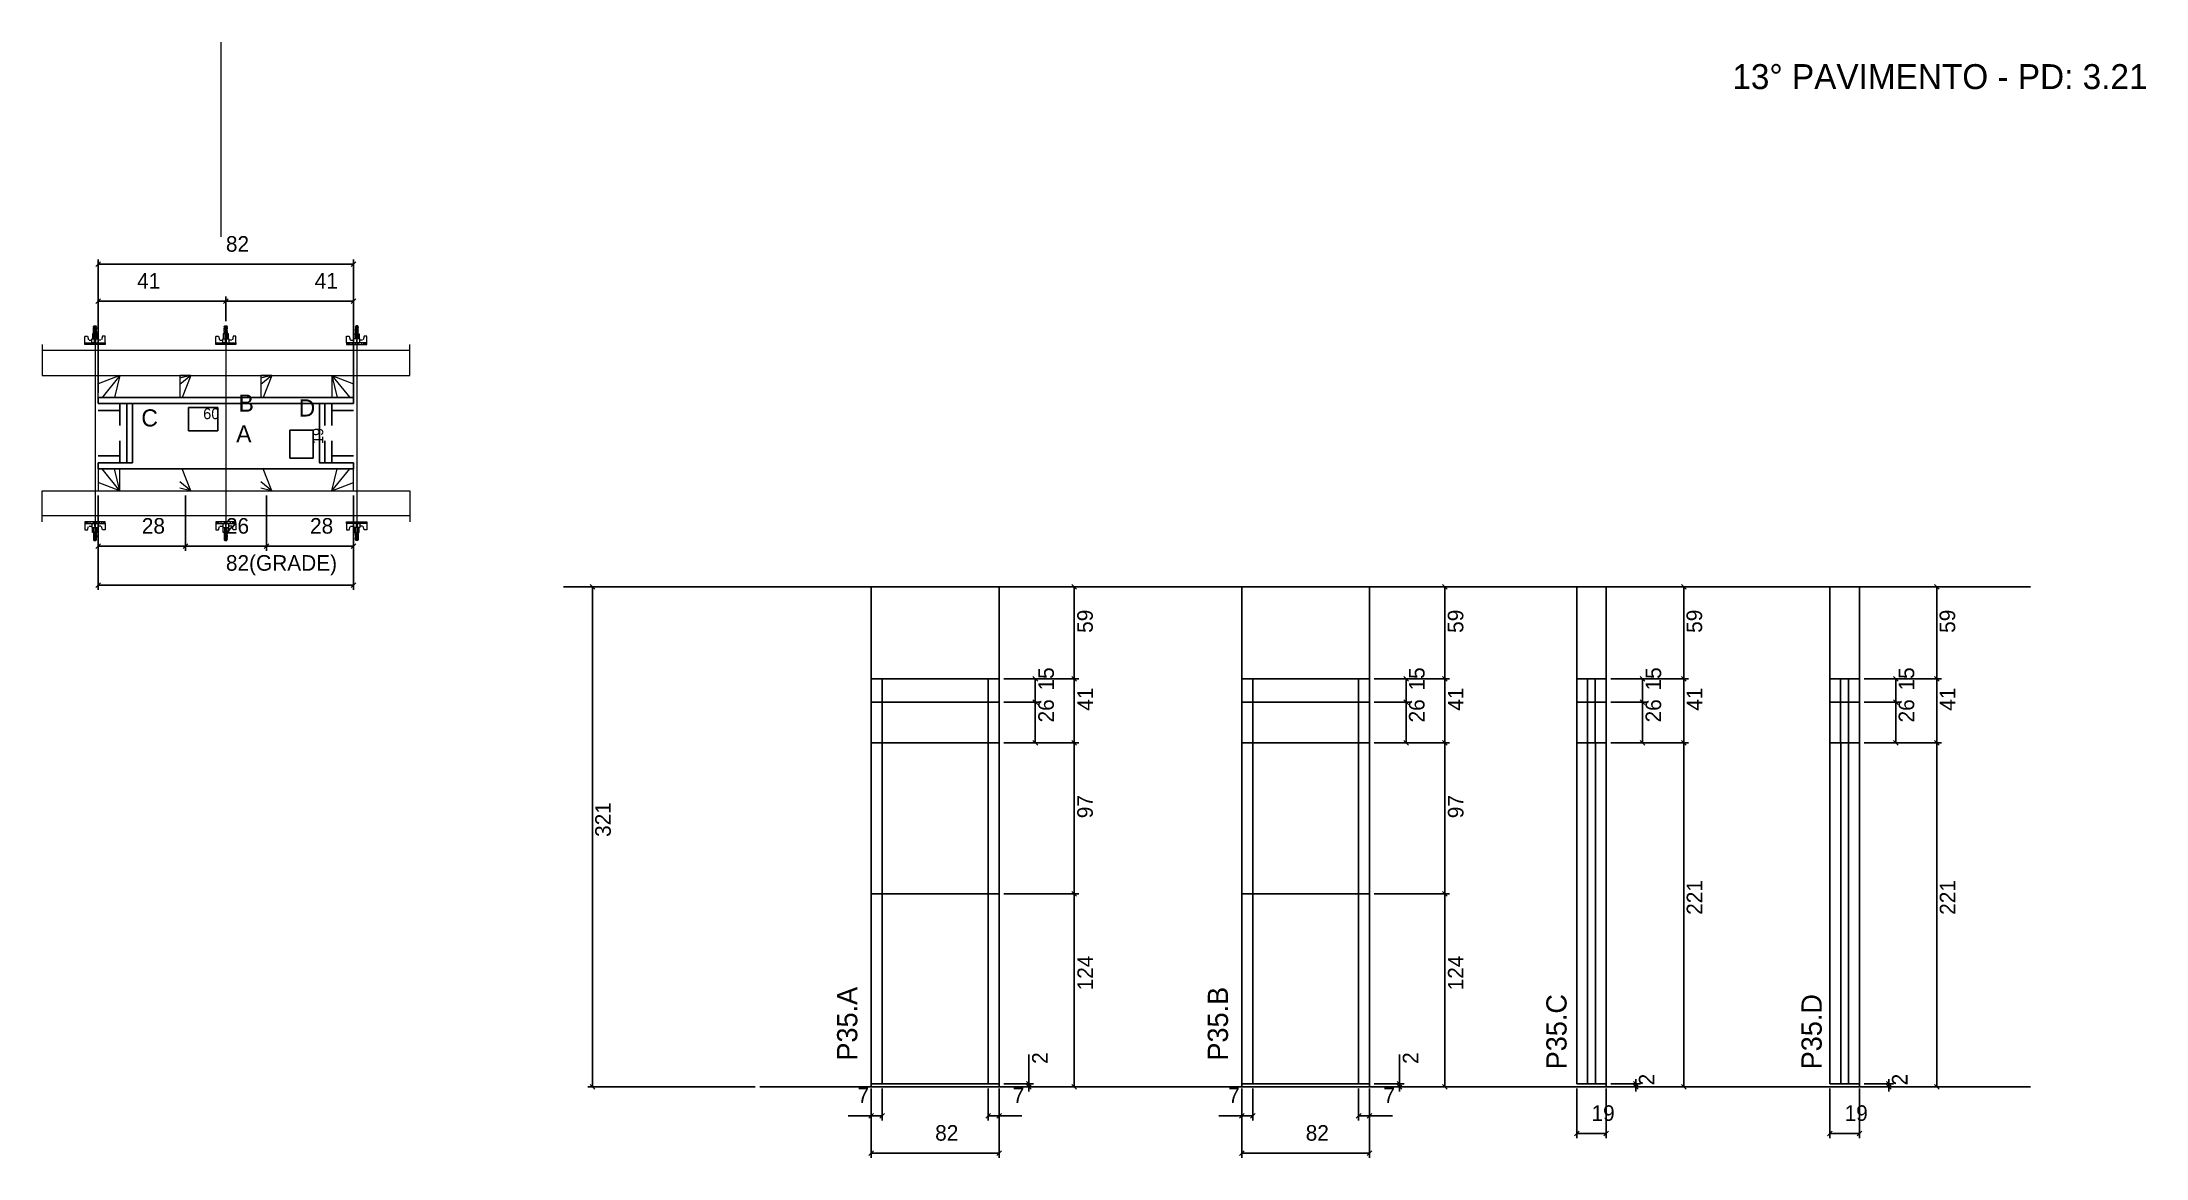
# Model space of a CAD drawing. Header units: metres. Extents: x 7666 to 9017, y 1805 to 2521.
import ezdxf

# ---------------------------------------------------------------- set-up
doc = ezdxf.new("R2010")
doc.units = ezdxf.units.M
for name, color, linetype in [('CHAPA', 7, 'Continuous'), ('COTA', 7, 'Continuous'), ('Hachura', 7, 'Continuous'), ('Madeira', 7, 'Continuous'), ('NIVEL 2° PAV.', 7, 'Continuous'), ('NOMENCLATURA', 7, 'Continuous'), ('Nível', 7, 'Continuous'), ('Painéis', 7, 'Continuous'), ('Perfil Metálico', 7, 'Continuous'), ('SARR_2.2x7', 7, 'Continuous'), ('SARRAFO', 7, 'Continuous'), ('Texto Seção', 7, 'Continuous'), ('TEXTO_GERAL', 7, 'Continuous')]:
    doc.layers.add(name, color=color, linetype=linetype)

msp = doc.modelspace()

# ---------------------------------------------------------------- linework, layer by layer
at = {"layer": 'CHAPA', "color": 1, "lineweight": 25}
for points in [[(7702, 2289.3), (7702, 2293.3), (7866, 2293.3), (7866, 2289.3)], [(7702, 2289.3), (7702, 2293.3), (7866, 2293.3), (7866, 2289.3)], [(7724, 2289.3), (7720.4, 2289.3), (7720.4, 2251.3), (7724, 2251.3)], [(7724, 2289.3), (7720.4, 2289.3), (7720.4, 2251.3), (7724, 2251.3)], [(7847.6, 2289.3), (7844, 2289.3), (7844, 2251.3), (7847.6, 2251.3)], [(7847.6, 2289.3), (7844, 2289.3), (7844, 2251.3), (7847.6, 2251.3)], [(7702, 2251.3), (7702, 2247.3), (7866, 2247.3), (7866, 2251.3)], [(7702, 2251.3), (7702, 2247.3), (7866, 2247.3), (7866, 2251.3)]]:
    msp.add_lwpolyline(points, dxfattribs=at)
at = {"layer": 'COTA', "color": 0, "lineweight": 25}
for p, q in [((7703.5, 2380.2), (7700.5, 2377.2)), ((7864.5, 2377.2), (7867.5, 2380.2)), ((7703.5, 2356.5), (7700.5, 2353.5)), ((7785.5, 2356.5), (7782.5, 2353.5)), ((7782.5, 2353.5), (7785.5, 2356.5)), ((7864.5, 2353.5), (7867.5, 2356.5)), ((7703.5, 2199.2), (7700.5, 2196.2)), ((7756.5, 2196.2), (7759.5, 2199.2)), ((7759.5, 2199.2), (7756.5, 2196.2)), ((7808.5, 2196.2), (7811.5, 2199.2)), ((7811.5, 2199.2), (7808.5, 2196.2)), ((7864.5, 2196.2), (7867.5, 2199.2)), ((7703.5, 2174.2), (7700.5, 2171.2)), ((7864.5, 2171.2), (7867.5, 2174.2)), ((8330.2, 2170.1), (8327.2, 2173.1)), ((8568.2, 2170.1), (8565.2, 2173.1)), ((8721.5, 2170.1), (8718.5, 2173.1)), ((8884, 2170.1), (8881, 2173.1)), ((8327.2, 2114.1), (8330.2, 2111.1)), ((8565.2, 2114.1), (8568.2, 2111.1)), ((8718.5, 2114.1), (8721.5, 2111.1)), ((8881, 2114.1), (8884, 2111.1)), ((8330.2, 2070.1), (8327.2, 2073.1)), ((8568.2, 2070.1), (8565.2, 2073.1)), ((8721.5, 2070.1), (8718.5, 2073.1)), ((8884, 2070.1), (8881, 2073.1)), ((8330.2, 1973.1), (8327.2, 1976.1)), ((8327.2, 1976.1), (8330.2, 1973.1)), ((8568.2, 1973.1), (8565.2, 1976.1)), ((8565.2, 1976.1), (8568.2, 1973.1)), ((8298.1, 1854.1), (8301.1, 1851.1)), ((8301.1, 1849.1), (8298.1, 1852.1)), ((8327.2, 1852.1), (8330.2, 1849.1)), ((8536.1, 1854.1), (8539.1, 1851.1)), ((8539.1, 1849.1), (8536.1, 1852.1)), ((8565.2, 1852.1), (8568.2, 1849.1)), ((8687.7, 1854.1), (8690.7, 1851.1)), ((8690.7, 1849.1), (8687.7, 1852.1)), ((8718.5, 1852.1), (8721.5, 1849.1)), ((8850.2, 1854.1), (8853.2, 1851.1)), ((8853.2, 1849.1), (8850.2, 1852.1)), ((8881, 1852.1), (8884, 1849.1)), ((8199.9, 1833.6), (8196.9, 1830.6)), ((8203.9, 1830.6), (8206.9, 1833.6)), ((8274.9, 1833.6), (8271.9, 1830.6)), ((8278.9, 1830.6), (8281.9, 1833.6)), ((8437.8, 1833.6), (8434.8, 1830.6)), ((8441.8, 1830.6), (8444.8, 1833.6)), ((8512.8, 1833.6), (8509.8, 1830.6)), ((8516.8, 1830.6), (8519.8, 1833.6)), ((8652.8, 1822.3), (8649.8, 1819.3)), ((8668.8, 1819.3), (8671.8, 1822.3)), ((8815.3, 1822.3), (8812.3, 1819.3)), ((8831.3, 1819.3), (8834.3, 1822.3)), ((8199.9, 1809.5), (8196.9, 1806.5)), ((8278.9, 1806.5), (8281.9, 1809.5)), ((8437.8, 1809.5), (8434.8, 1806.5)), ((8516.8, 1806.5), (8519.8, 1809.5))]:
    msp.add_line(p, q, dxfattribs=at)
at = {"layer": 'COTA', "color": 241, "lineweight": 25}
for p, q in [((7702, 2296.3), (7702, 2381.7)), ((7866, 2378.7), (7702, 2378.7)), ((7866, 2296.3), (7866, 2381.7)), ((7702, 2330.3), (7702, 2358)), ((7702, 2355), (7784, 2355)), ((7784, 2342.1), (7784, 2358)), ((7784, 2342.1), (7784, 2358)), ((7866, 2355), (7784, 2355)), ((7866, 2330.3), (7866, 2358)), ((7702, 2230.3), (7702, 2169.7)), ((7702, 2230.3), (7702, 2194.7)), ((7758, 2230.3), (7758, 2194.7)), ((7758, 2230.3), (7758, 2194.7)), ((7810, 2230.3), (7810, 2194.7)), ((7810, 2230.3), (7810, 2194.7)), ((7866, 2230.3), (7866, 2169.7)), ((7866, 2230.3), (7866, 2194.7)), ((7702, 2197.7), (7758, 2197.7)), ((7758, 2197.7), (7810, 2197.7)), ((7810, 2197.7), (7866, 2197.7)), ((7866, 2172.7), (7702, 2172.7)), ((8198.4, 2112.6), (8198.4, 2171.6)), ((8280.4, 2171.6), (8198.4, 2171.6)), ((8280.4, 2112.6), (8280.4, 2171.6)), ((8518.3, 2171.6), (8436.3, 2171.6)), ((8436.3, 2112.6), (8436.3, 2171.6)), ((8518.3, 2112.6), (8518.3, 2171.6))]:
    msp.add_line(p, q, dxfattribs=at)
at = {"layer": 'COTA', "color": 180, "lineweight": 25}
for p, q in [((7778.9, 2286.8), (7759.9, 2286.8)), ((7759.9, 2286.8), (7759.9, 2271.8)), ((7778.9, 2271.8), (7778.9, 2286.8)), ((7759.9, 2271.8), (7778.9, 2271.8)), ((7840, 2272.3), (7825, 2272.3)), ((7825, 2272.3), (7825, 2254.3)), ((7840, 2254.3), (7840, 2272.3)), ((7825, 2254.3), (7840, 2254.3))]:
    msp.add_line(p, q, dxfattribs=at)
at = {"layer": 'COTA', "color": 4, "lineweight": 25}
for p, q in [((8283.4, 2171.6), (8331.7, 2171.6)), ((8328.7, 2112.6), (8328.7, 2171.6)), ((8521.3, 2171.6), (8569.7, 2171.6)), ((8566.7, 2112.6), (8566.7, 2171.6)), ((8673.3, 2171.6), (8723, 2171.6)), ((8720, 2112.6), (8720, 2171.6)), ((8835.8, 2171.6), (8885.5, 2171.6)), ((8882.5, 2112.6), (8882.5, 2171.6)), ((8283.4, 2112.6), (8331.7, 2112.6)), ((8521.3, 2112.6), (8569.7, 2112.6)), ((8673.3, 2112.6), (8723, 2112.6)), ((8835.8, 2112.6), (8885.5, 2112.6)), ((8283.4, 2071.6), (8331.7, 2071.6)), ((8328.7, 1974.6), (8328.7, 2071.6)), ((8521.3, 2071.6), (8569.7, 2071.6)), ((8566.7, 1974.6), (8566.7, 2071.6)), ((8673.3, 2071.6), (8723, 2071.6)), ((8720, 1850.6), (8720, 2071.6)), ((8835.8, 2071.6), (8885.5, 2071.6)), ((8882.5, 1850.6), (8882.5, 2071.6)), ((8283.4, 1974.6), (8331.7, 1974.6)), ((8321.2, 1974.6), (8331.7, 1974.6)), ((8328.7, 1850.6), (8328.7, 1974.6)), ((8521.3, 1974.6), (8569.7, 1974.6)), ((8559.2, 1974.6), (8569.7, 1974.6)), ((8566.7, 1850.6), (8566.7, 1974.6)), ((8299.6, 1852.6), (8299.6, 1871.4)), ((8537.6, 1852.6), (8537.6, 1871.4)), ((8283.4, 1852.6), (8302.6, 1852.6)), ((8283.4, 1850.6), (8302.6, 1850.6)), ((8283.4, 1850.6), (8331.7, 1850.6)), ((8299.6, 1850.6), (8299.6, 1852.6)), ((8299.6, 1850.6), (8299.6, 1847.6)), ((8521.3, 1852.6), (8540.6, 1852.6)), ((8521.3, 1850.6), (8540.6, 1850.6)), ((8521.3, 1850.6), (8569.7, 1850.6)), ((8537.6, 1850.6), (8537.6, 1852.6)), ((8537.6, 1850.6), (8537.6, 1847.6)), ((8673.3, 1852.6), (8692.2, 1852.6)), ((8673.3, 1850.6), (8692.2, 1850.6)), ((8673.3, 1850.6), (8723, 1850.6)), ((8689.2, 1852.6), (8689.2, 1855.6)), ((8689.2, 1850.6), (8689.2, 1852.6)), ((8689.2, 1850.6), (8689.2, 1847.6)), ((8835.8, 1852.6), (8854.7, 1852.6)), ((8835.8, 1850.6), (8854.7, 1850.6)), ((8835.8, 1850.6), (8885.5, 1850.6)), ((8851.7, 1852.6), (8851.7, 1855.6)), ((8851.7, 1850.6), (8851.7, 1852.6)), ((8851.7, 1850.6), (8851.7, 1847.6)), ((8198.4, 1849.6), (8198.4, 1805)), ((8198.4, 1847.6), (8198.4, 1829.1)), ((8205.4, 1849.6), (8205.4, 1829.1)), ((8273.4, 1849.6), (8273.4, 1829.1)), ((8280.4, 1849.6), (8280.4, 1805)), ((8280.4, 1847.6), (8280.4, 1829.1)), ((8436.3, 1849.6), (8436.3, 1805)), ((8436.3, 1847.6), (8436.3, 1829.1)), ((8443.3, 1849.6), (8443.3, 1829.1)), ((8511.3, 1849.6), (8511.3, 1829.1)), ((8518.3, 1849.6), (8518.3, 1805)), ((8518.3, 1847.6), (8518.3, 1829.1)), ((8651.3, 1849.6), (8651.3, 1817.8)), ((8670.3, 1849.6), (8670.3, 1817.8)), ((8813.8, 1849.6), (8813.8, 1817.8)), ((8832.8, 1849.6), (8832.8, 1817.8)), ((8198.4, 1832.1), (8183.6, 1832.1)), ((8205.4, 1832.1), (8198.4, 1832.1)), ((8273.4, 1832.1), (8280.4, 1832.1)), ((8280.4, 1832.1), (8295.1, 1832.1)), ((8436.3, 1832.1), (8421.6, 1832.1)), ((8443.3, 1832.1), (8436.3, 1832.1)), ((8511.3, 1832.1), (8518.3, 1832.1)), ((8518.3, 1832.1), (8533, 1832.1)), ((8651.3, 1820.8), (8670.3, 1820.8)), ((8813.8, 1820.8), (8832.8, 1820.8)), ((8280.4, 1808), (8198.4, 1808)), ((8518.3, 1808), (8436.3, 1808))]:
    msp.add_line(p, q, dxfattribs=at)
at = {"layer": 'COTA', "color": 241, "lineweight": 25}
for points in [[(8670.3, 2112.6), (8670.3, 2171.6), (8651.3, 2171.6), (8651.3, 2112.6)], [(8832.8, 2112.6), (8832.8, 2171.6), (8813.8, 2171.6), (8813.8, 2112.6)]]:
    msp.add_lwpolyline(points, dxfattribs=at)
at = {"layer": 'Hachura', "color": 0, "lineweight": 9}
for p, q in [((7701, 2337.1), (7698.8, 2338.1)), ((7701, 2335.9), (7698.8, 2337)), ((7698.9, 2338.8), (7699.3, 2339.1)), ((7698.9, 2338.5), (7698.9, 2338.8)), ((7700.9, 2338.8), (7698.9, 2338.8)), ((7698.9, 2338.5), (7700.9, 2337.5)), ((7698.9, 2338.5), (7700.9, 2337.5)), ((7698.9, 2338.4), (7701, 2337.3)), ((7698.9, 2337.3), (7698.9, 2338)), ((7700.9, 2337), (7698.9, 2338)), ((7698.9, 2337.3), (7700.9, 2336.3)), ((7698.9, 2337.2), (7701, 2336.1)), ((7699.3, 2339.1), (7700.5, 2339.1)), ((7700.9, 2338.1), (7699.6, 2338.8)), ((7701, 2338.2), (7699.8, 2338.8)), ((7700.4, 2338.8), (7701, 2338.5)), ((7700.9, 2338.8), (7700.5, 2339.1)), ((7700.6, 2338.8), (7700.9, 2338.7)), ((7700.9, 2338.1), (7700.9, 2337.5)), ((7700.9, 2336.3), (7700.9, 2337)), ((7785, 2337.1), (7782.8, 2338.1)), ((7785, 2335.9), (7782.8, 2337)), ((7782.9, 2338.8), (7783.3, 2339.1)), ((7782.9, 2338.5), (7782.9, 2338.8)), ((7784.9, 2338.8), (7782.9, 2338.8)), ((7782.9, 2338.5), (7784.9, 2337.5)), ((7782.9, 2338.5), (7784.9, 2337.5)), ((7782.9, 2338.4), (7785, 2337.3)), ((7782.9, 2337.3), (7782.9, 2338)), ((7784.9, 2337), (7782.9, 2338)), ((7782.9, 2337.3), (7784.9, 2336.3)), ((7782.9, 2337.2), (7785, 2336.1)), ((7783.3, 2339.1), (7784.5, 2339.1)), ((7784.9, 2338.1), (7783.6, 2338.8)), ((7785, 2338.2), (7783.8, 2338.8)), ((7784.4, 2338.8), (7785, 2338.5)), ((7784.9, 2338.8), (7784.5, 2339.1)), ((7784.6, 2338.8), (7784.9, 2338.7)), ((7784.9, 2338.1), (7784.9, 2337.5)), ((7784.9, 2336.3), (7784.9, 2337)), ((7867.6, 2338.8), (7866.9, 2338.5)), ((7869.1, 2338.4), (7866.9, 2337.3)), ((7869.1, 2337.2), (7866.9, 2336.1)), ((7867, 2338.2), (7868.1, 2338.8)), ((7867, 2337.1), (7869.1, 2338.1)), ((7867, 2335.9), (7869.1, 2337)), ((7867.1, 2338.8), (7867.4, 2339.1)), ((7867.3, 2338.8), (7867.1, 2338.7)), ((7867.1, 2338.1), (7868.4, 2338.8)), ((7867.1, 2338.8), (7869, 2338.8)), ((7869, 2338.5), (7867.1, 2337.5)), ((7869, 2338.5), (7867.1, 2337.5)), ((7867.1, 2338.1), (7867.1, 2337.5)), ((7867.1, 2337), (7869, 2338)), ((7869, 2337.3), (7867.1, 2336.3)), ((7867.1, 2336.3), (7867.1, 2337)), ((7868.7, 2339.1), (7867.4, 2339.1)), ((7869, 2338.8), (7868.7, 2339.1)), ((7869, 2338.5), (7869, 2338.8)), ((7869, 2337.3), (7869, 2338)), ((7693.5, 2332.5), (7695.2, 2332.5)), ((7693.5, 2327.3), (7693.5, 2332.4)), ((7693.5, 2328.2), (7706.4, 2328.2)), ((7693.5, 2328.2), (7698.7, 2328.2)), ((7706.4, 2327.3), (7693.5, 2327.3)), ((7693.7, 2328.2), (7693.7, 2327.3)), ((7693.9, 2328.2), (7693.9, 2327.3)), ((7694.2, 2328.2), (7694.2, 2327.3)), ((7694.7, 2328.2), (7694.7, 2327.3)), ((7695.2, 2332.5), (7695.8, 2330.3)), ((7695.5, 2328.2), (7695.5, 2327.3)), ((7696.1, 2330), (7698, 2330)), ((7696.9, 2328.2), (7696.9, 2327.3)), ((7705.5, 2327.3), (7697.6, 2327.3)), ((7698, 2330.8), (7701.9, 2330.8)), ((7698, 2328.2), (7698, 2330.8)), ((7700, 2328.2), (7698, 2328.2)), ((7701.6, 2334), (7698.3, 2334)), ((7701.6, 2334), (7698.3, 2334)), ((7698.3, 2334), (7698.3, 2330.8)), ((7698.7, 2328.2), (7699.3, 2328.2)), ((7701, 2334.7), (7698.8, 2335.8)), ((7700.1, 2334), (7698.8, 2334.7)), ((7698.9, 2336.1), (7698.9, 2336.8)), ((7700.9, 2335.8), (7698.9, 2336.8)), ((7698.9, 2336.6), (7698.9, 2336.8)), ((7698.9, 2336.1), (7700.9, 2335.2)), ((7698.9, 2336.1), (7701, 2335)), ((7698.9, 2335), (7698.9, 2335.6)), ((7700.9, 2334.7), (7698.9, 2335.6)), ((7698.9, 2335), (7700.9, 2334)), ((7699.8, 2334), (7698.9, 2334.5)), ((7698.9, 2334), (7698.9, 2334.5)), ((7699, 2327.9), (7699, 2328.1)), ((7699, 2327.5), (7699, 2327.9)), ((7699.3, 2334), (7699.3, 2330.8)), ((7699.7, 2328.2), (7699.7, 2330.2)), ((7700, 2328.2), (7700, 2327.3)), ((7700.2, 2330.2), (7700.2, 2328.2)), ((7700.9, 2335.6), (7700.9, 2335.8)), ((7700.9, 2335.6), (7700.9, 2335.2)), ((7700.9, 2334.7), (7700.9, 2334)), ((7700.9, 2334), (7700.9, 2330.8)), ((7700.9, 2328.1), (7700.9, 2327.7)), ((7701.6, 2330.8), (7701.6, 2334)), ((7701.9, 2330.8), (7701.6, 2330.8)), ((7701.9, 2330.8), (7701.6, 2330.8)), ((7701.9, 2330.8), (7701.9, 2328.2)), ((7703.8, 2330), (7701.9, 2330)), ((7703, 2328.2), (7703, 2327.3)), ((7704.7, 2332.5), (7704.2, 2330.3)), ((7704.4, 2328.2), (7704.4, 2327.3)), ((7706.4, 2332.5), (7704.7, 2332.5)), ((7705.3, 2328.2), (7705.3, 2327.3)), ((7705.7, 2328.2), (7705.7, 2327.3)), ((7706.1, 2328.2), (7706.1, 2327.3)), ((7706.3, 2328.2), (7706.3, 2327.3)), ((7706.4, 2328.2), (7706.4, 2332.5)), ((7706.4, 2328.2), (7706.4, 2327.3)), ((7777.5, 2332.5), (7779.2, 2332.5)), ((7777.5, 2327.3), (7777.5, 2332.4)), ((7777.5, 2328.2), (7790.4, 2328.2)), ((7777.5, 2328.2), (7782.7, 2328.2)), ((7790.4, 2327.3), (7777.5, 2327.3)), ((7777.7, 2328.2), (7777.7, 2327.3)), ((7777.9, 2328.2), (7777.9, 2327.3)), ((7778.2, 2328.2), (7778.2, 2327.3)), ((7778.7, 2328.2), (7778.7, 2327.3)), ((7779.2, 2332.5), (7779.8, 2330.3)), ((7779.5, 2328.2), (7779.5, 2327.3)), ((7780.1, 2330), (7782, 2330)), ((7780.9, 2328.2), (7780.9, 2327.3)), ((7789.5, 2327.3), (7781.6, 2327.3)), ((7782, 2330.8), (7785.9, 2330.8)), ((7782, 2328.2), (7782, 2330.8)), ((7784, 2328.2), (7782, 2328.2)), ((7785.6, 2334), (7782.3, 2334)), ((7785.6, 2334), (7782.3, 2334)), ((7782.3, 2334), (7782.3, 2330.8)), ((7782.7, 2328.2), (7783.3, 2328.2)), ((7785, 2334.7), (7782.8, 2335.8)), ((7784.1, 2334), (7782.8, 2334.7)), ((7782.9, 2336.1), (7782.9, 2336.8)), ((7784.9, 2335.8), (7782.9, 2336.8)), ((7782.9, 2336.6), (7782.9, 2336.8)), ((7782.9, 2336.1), (7784.9, 2335.2)), ((7782.9, 2336.1), (7785, 2335)), ((7782.9, 2335), (7782.9, 2335.6)), ((7784.9, 2334.7), (7782.9, 2335.6)), ((7782.9, 2335), (7784.9, 2334)), ((7783.8, 2334), (7782.9, 2334.5)), ((7782.9, 2334), (7782.9, 2334.5)), ((7783, 2327.9), (7783, 2328.1)), ((7783, 2327.5), (7783, 2327.9)), ((7783.3, 2334), (7783.3, 2330.8)), ((7783.7, 2328.2), (7783.7, 2330.2)), ((7784, 2328.2), (7784, 2327.3)), ((7784.2, 2330.2), (7784.2, 2328.2)), ((7784.9, 2335.6), (7784.9, 2335.8)), ((7784.9, 2335.6), (7784.9, 2335.2)), ((7784.9, 2334.7), (7784.9, 2334)), ((7784.9, 2334), (7784.9, 2330.8)), ((7784.9, 2328.1), (7784.9, 2327.7)), ((7785.6, 2330.8), (7785.6, 2334)), ((7785.9, 2330.8), (7785.6, 2330.8)), ((7785.9, 2330.8), (7785.6, 2330.8)), ((7785.9, 2330.8), (7785.9, 2328.2)), ((7787.8, 2330), (7785.9, 2330)), ((7787, 2328.2), (7787, 2327.3)), ((7788.7, 2332.5), (7788.2, 2330.3)), ((7788.4, 2328.2), (7788.4, 2327.3)), ((7790.4, 2332.5), (7788.7, 2332.5)), ((7789.3, 2328.2), (7789.3, 2327.3)), ((7789.7, 2328.2), (7789.7, 2327.3)), ((7790.1, 2328.2), (7790.1, 2327.3)), ((7790.3, 2328.2), (7790.3, 2327.3)), ((7790.4, 2328.2), (7790.4, 2332.5)), ((7790.4, 2328.2), (7790.4, 2327.3)), ((7861.5, 2328.2), (7861.5, 2332.5)), ((7861.5, 2332.5), (7863.2, 2332.5)), ((7874.4, 2328.2), (7861.5, 2328.2)), ((7861.5, 2328.2), (7861.5, 2327.3)), ((7861.5, 2327.3), (7874.4, 2327.3)), ((7861.7, 2328.2), (7861.7, 2327.3)), ((7861.9, 2328.2), (7861.9, 2327.3)), ((7862.2, 2328.2), (7862.2, 2327.3)), ((7862.5, 2327.3), (7870.3, 2327.3)), ((7862.7, 2328.2), (7862.7, 2327.3)), ((7863.2, 2332.5), (7863.8, 2330.3)), ((7863.5, 2328.2), (7863.5, 2327.3)), ((7864.1, 2330), (7866, 2330)), ((7864.9, 2328.2), (7864.9, 2327.3)), ((7869.9, 2330.8), (7866, 2330.8)), ((7866, 2330.8), (7866, 2328.2)), ((7866, 2330.8), (7866.3, 2330.8)), ((7866, 2330.8), (7866.3, 2330.8)), ((7866.3, 2334), (7869.6, 2334)), ((7866.3, 2334), (7869.6, 2334)), ((7866.3, 2330.8), (7866.3, 2334)), ((7869.1, 2336.1), (7866.9, 2335)), ((7867, 2334.7), (7869.1, 2335.8)), ((7867, 2328.1), (7867, 2327.7)), ((7867.1, 2335.8), (7869, 2336.8)), ((7869, 2336.1), (7867.1, 2335.2)), ((7867.1, 2335.6), (7867.1, 2335.8)), ((7867.1, 2335.6), (7867.1, 2335.2)), ((7867.1, 2334.7), (7869, 2335.6)), ((7869, 2335), (7867.1, 2334)), ((7867.1, 2334.7), (7867.1, 2334)), ((7867.1, 2334), (7867.1, 2330.8)), ((7867.8, 2334), (7869.1, 2334.7)), ((7867.8, 2330.2), (7867.8, 2328.2)), ((7868, 2328.2), (7869.9, 2328.2)), ((7868, 2328.2), (7868, 2327.3)), ((7868.1, 2334), (7869, 2334.5)), ((7868.3, 2328.2), (7868.3, 2330.2)), ((7868.6, 2334), (7868.6, 2330.8)), ((7869.3, 2328.2), (7868.6, 2328.2)), ((7868.9, 2327.9), (7868.9, 2328.1)), ((7868.9, 2327.5), (7868.9, 2327.9)), ((7869, 2336.1), (7869, 2336.8)), ((7869, 2336.6), (7869, 2336.8)), ((7869, 2335), (7869, 2335.6)), ((7869, 2334), (7869, 2334.5)), ((7874.4, 2328.2), (7869.3, 2328.2)), ((7869.6, 2334), (7869.6, 2330.8)), ((7869.9, 2328.2), (7869.9, 2330.8)), ((7871.8, 2330), (7869.9, 2330)), ((7871, 2328.2), (7871, 2327.3)), ((7872.7, 2332.5), (7872.2, 2330.3)), ((7872.4, 2328.2), (7872.4, 2327.3)), ((7874.4, 2332.5), (7872.7, 2332.5)), ((7873.3, 2328.2), (7873.3, 2327.3)), ((7873.7, 2328.2), (7873.7, 2327.3)), ((7874.1, 2328.2), (7874.1, 2327.3)), ((7874.3, 2328.2), (7874.3, 2327.3)), ((7874.4, 2327.3), (7874.4, 2332.4)), ((7706.4, 2213.3), (7693.5, 2213.3)), ((7693.5, 2213.3), (7693.5, 2208.2)), ((7693.5, 2212.4), (7706.4, 2212.4)), ((7693.5, 2212.4), (7698.7, 2212.4)), ((7693.5, 2208.2), (7695.2, 2208.2)), ((7693.7, 2212.4), (7693.7, 2213.3)), ((7693.9, 2212.4), (7693.9, 2213.3)), ((7694.2, 2212.4), (7694.2, 2213.3)), ((7694.7, 2212.4), (7694.7, 2213.3)), ((7695.2, 2208.2), (7695.8, 2210.4)), ((7695.5, 2212.4), (7695.5, 2213.3)), ((7696.1, 2210.6), (7698, 2210.6)), ((7696.9, 2212.4), (7696.9, 2213.3)), ((7705.5, 2213.3), (7697.6, 2213.3)), ((7700, 2212.4), (7698, 2212.4)), ((7698, 2212.4), (7698, 2209.8)), ((7698, 2209.8), (7701.9, 2209.8)), ((7698.3, 2206.6), (7698.3, 2209.8)), ((7701.6, 2206.7), (7698.3, 2206.7)), ((7701.6, 2206.6), (7698.3, 2206.6)), ((7698.7, 2212.4), (7699.3, 2212.4)), ((7700.1, 2206.6), (7698.8, 2206)), ((7701, 2205.9), (7698.8, 2204.8)), ((7701, 2204.7), (7698.8, 2203.6)), ((7701, 2203.6), (7698.8, 2202.5)), ((7698.9, 2205.6), (7700.9, 2206.6)), ((7699.8, 2206.6), (7698.9, 2206.2)), ((7698.9, 2206.6), (7698.9, 2206.2)), ((7700.9, 2206), (7698.9, 2205)), ((7698.9, 2204.6), (7701, 2205.7)), ((7698.9, 2205.6), (7698.9, 2205)), ((7698.9, 2204.5), (7700.9, 2205.4)), ((7700.9, 2204.8), (7698.9, 2203.8)), ((7698.9, 2204.5), (7698.9, 2203.8)), ((7698.9, 2203.4), (7701, 2204.5)), ((7698.9, 2203.3), (7700.9, 2204.3)), ((7698.9, 2204), (7698.9, 2203.8)), ((7700.9, 2203.6), (7698.9, 2202.7)), ((7698.9, 2203.3), (7698.9, 2202.7)), ((7698.9, 2202.2), (7701, 2203.3)), ((7698.9, 2202.2), (7700.9, 2203.1)), ((7698.9, 2202.2), (7700.9, 2203.1)), ((7698.9, 2202.2), (7698.9, 2201.8)), ((7698.9, 2201.8), (7699.3, 2201.5)), ((7700.9, 2201.8), (7698.9, 2201.8)), ((7699, 2213.2), (7699, 2212.7)), ((7699, 2212.7), (7699, 2212.5)), ((7699.3, 2206.6), (7699.3, 2209.8)), ((7700.9, 2202.5), (7699.6, 2201.8)), ((7699.7, 2212.4), (7699.7, 2210.4)), ((7701, 2202.4), (7699.8, 2201.8)), ((7700, 2212.4), (7700, 2213.3)), ((7700.2, 2210.4), (7700.2, 2212.4)), ((7700.4, 2201.8), (7701, 2202.2)), ((7700.9, 2201.8), (7700.5, 2201.5)), ((7700.6, 2201.8), (7700.9, 2202)), ((7700.9, 2212.5), (7700.9, 2213)), ((7700.9, 2206.6), (7700.9, 2209.8)), ((7700.9, 2206), (7700.9, 2206.6)), ((7700.9, 2205), (7700.9, 2205.4)), ((7700.9, 2205), (7700.9, 2204.8)), ((7700.9, 2204.3), (7700.9, 2203.6)), ((7700.9, 2202.5), (7700.9, 2203.1)), ((7701.6, 2209.8), (7701.6, 2206.6)), ((7701.9, 2209.8), (7701.6, 2209.8)), ((7701.9, 2209.8), (7701.6, 2209.8)), ((7701.9, 2209.8), (7701.9, 2212.4)), ((7703.8, 2210.6), (7701.9, 2210.6)), ((7703, 2212.4), (7703, 2213.3)), ((7704.7, 2208.2), (7704.2, 2210.4)), ((7704.4, 2212.4), (7704.4, 2213.3)), ((7706.4, 2208.2), (7704.7, 2208.2)), ((7705.3, 2212.4), (7705.3, 2213.3)), ((7705.7, 2212.4), (7705.7, 2213.3)), ((7706.1, 2212.4), (7706.1, 2213.3)), ((7706.3, 2212.4), (7706.3, 2213.3)), ((7706.4, 2212.4), (7706.4, 2213.3)), ((7706.4, 2212.4), (7706.4, 2208.2)), ((7790.4, 2213.3), (7777.5, 2213.3)), ((7777.5, 2213.3), (7777.5, 2208.2)), ((7777.5, 2212.4), (7790.4, 2212.4)), ((7777.5, 2212.4), (7782.7, 2212.4)), ((7777.5, 2208.2), (7779.2, 2208.2)), ((7777.7, 2212.4), (7777.7, 2213.3)), ((7777.9, 2212.4), (7777.9, 2213.3)), ((7778.2, 2212.4), (7778.2, 2213.3)), ((7778.7, 2212.4), (7778.7, 2213.3)), ((7779.2, 2208.2), (7779.8, 2210.4)), ((7779.5, 2212.4), (7779.5, 2213.3)), ((7780.1, 2210.6), (7782, 2210.6)), ((7780.9, 2212.4), (7780.9, 2213.3)), ((7789.5, 2213.3), (7781.6, 2213.3)), ((7784, 2212.4), (7782, 2212.4)), ((7782, 2212.4), (7782, 2209.8)), ((7782, 2209.8), (7785.9, 2209.8)), ((7782.3, 2206.6), (7782.3, 2209.8)), ((7785.6, 2206.7), (7782.3, 2206.7)), ((7785.6, 2206.6), (7782.3, 2206.6)), ((7782.7, 2212.4), (7783.3, 2212.4)), ((7784.1, 2206.6), (7782.8, 2206)), ((7785, 2205.9), (7782.8, 2204.8)), ((7785, 2204.7), (7782.8, 2203.6)), ((7785, 2203.6), (7782.8, 2202.5)), ((7782.9, 2205.6), (7784.9, 2206.6)), ((7783.8, 2206.6), (7782.9, 2206.2)), ((7782.9, 2206.6), (7782.9, 2206.2)), ((7784.9, 2206), (7782.9, 2205)), ((7782.9, 2204.6), (7785, 2205.7)), ((7782.9, 2205.6), (7782.9, 2205)), ((7782.9, 2204.5), (7784.9, 2205.4)), ((7784.9, 2204.8), (7782.9, 2203.8)), ((7782.9, 2204.5), (7782.9, 2203.8)), ((7782.9, 2203.4), (7785, 2204.5)), ((7782.9, 2203.3), (7784.9, 2204.3)), ((7782.9, 2204), (7782.9, 2203.8)), ((7784.9, 2203.6), (7782.9, 2202.7)), ((7782.9, 2203.3), (7782.9, 2202.7)), ((7782.9, 2202.2), (7785, 2203.3)), ((7782.9, 2202.2), (7784.9, 2203.1)), ((7782.9, 2202.2), (7784.9, 2203.1)), ((7782.9, 2202.2), (7782.9, 2201.8)), ((7782.9, 2201.8), (7783.3, 2201.5)), ((7784.9, 2201.8), (7782.9, 2201.8)), ((7783, 2213.2), (7783, 2212.7)), ((7783, 2212.7), (7783, 2212.5)), ((7783.3, 2206.6), (7783.3, 2209.8)), ((7784.9, 2202.5), (7783.6, 2201.8)), ((7783.7, 2212.4), (7783.7, 2210.4)), ((7785, 2202.4), (7783.8, 2201.8)), ((7784, 2212.4), (7784, 2213.3)), ((7784.2, 2210.4), (7784.2, 2212.4)), ((7784.4, 2201.8), (7785, 2202.2)), ((7784.9, 2201.8), (7784.5, 2201.5)), ((7784.6, 2201.8), (7784.9, 2202)), ((7784.9, 2212.5), (7784.9, 2213)), ((7784.9, 2206.6), (7784.9, 2209.8)), ((7784.9, 2206), (7784.9, 2206.6)), ((7784.9, 2205), (7784.9, 2205.4)), ((7784.9, 2205), (7784.9, 2204.8)), ((7784.9, 2204.3), (7784.9, 2203.6)), ((7784.9, 2202.5), (7784.9, 2203.1)), ((7785.6, 2209.8), (7785.6, 2206.6)), ((7785.9, 2209.8), (7785.6, 2209.8)), ((7785.9, 2209.8), (7785.6, 2209.8)), ((7785.9, 2209.8), (7785.9, 2212.4)), ((7787.8, 2210.6), (7785.9, 2210.6)), ((7787, 2212.4), (7787, 2213.3)), ((7788.7, 2208.2), (7788.2, 2210.4)), ((7788.4, 2212.4), (7788.4, 2213.3)), ((7790.4, 2208.2), (7788.7, 2208.2)), ((7789.3, 2212.4), (7789.3, 2213.3)), ((7789.7, 2212.4), (7789.7, 2213.3)), ((7790.1, 2212.4), (7790.1, 2213.3)), ((7790.3, 2212.4), (7790.3, 2213.3)), ((7790.4, 2212.4), (7790.4, 2213.3)), ((7790.4, 2212.4), (7790.4, 2208.2)), ((7861.5, 2213.3), (7874.4, 2213.3)), ((7861.5, 2212.4), (7861.5, 2213.3)), ((7874.4, 2212.4), (7861.5, 2212.4)), ((7861.5, 2212.4), (7861.5, 2208.2)), ((7861.5, 2208.2), (7863.2, 2208.2)), ((7861.7, 2212.4), (7861.7, 2213.3)), ((7861.9, 2212.4), (7861.9, 2213.3)), ((7862.2, 2212.4), (7862.2, 2213.3)), ((7862.5, 2213.3), (7870.3, 2213.3)), ((7862.7, 2212.4), (7862.7, 2213.3)), ((7863.2, 2208.2), (7863.8, 2210.4)), ((7863.5, 2212.4), (7863.5, 2213.3)), ((7864.1, 2210.6), (7866, 2210.6)), ((7864.9, 2212.4), (7864.9, 2213.3)), ((7866, 2209.8), (7866, 2212.4)), ((7869.9, 2209.8), (7866, 2209.8)), ((7866, 2209.8), (7866.3, 2209.8)), ((7866, 2209.8), (7866.3, 2209.8)), ((7866.3, 2209.8), (7866.3, 2206.6)), ((7866.3, 2206.7), (7869.6, 2206.7)), ((7866.3, 2206.6), (7869.6, 2206.6)), ((7869.1, 2204.6), (7866.9, 2205.7)), ((7869.1, 2203.4), (7866.9, 2204.5)), ((7869.1, 2202.2), (7866.9, 2203.3)), ((7867.6, 2201.8), (7866.9, 2202.2)), ((7867, 2212.5), (7867, 2213)), ((7867, 2205.9), (7869.1, 2204.8)), ((7867, 2204.7), (7869.1, 2203.6)), ((7867, 2203.6), (7869.1, 2202.5)), ((7867, 2202.4), (7868.1, 2201.8)), ((7867.1, 2206.6), (7867.1, 2209.8)), ((7867.1, 2206), (7867.1, 2206.6)), ((7869, 2205.6), (7867.1, 2206.6)), ((7867.1, 2206), (7869, 2205)), ((7867.1, 2205), (7867.1, 2205.4)), ((7869, 2204.5), (7867.1, 2205.4)), ((7867.1, 2205), (7867.1, 2204.8)), ((7867.1, 2204.8), (7869, 2203.8)), ((7867.1, 2204.3), (7867.1, 2203.6)), ((7869, 2203.3), (7867.1, 2204.3)), ((7867.1, 2203.6), (7869, 2202.7)), ((7869, 2202.2), (7867.1, 2203.1)), ((7867.1, 2202.5), (7867.1, 2203.1)), ((7869, 2202.2), (7867.1, 2203.1)), ((7867.1, 2202.5), (7868.4, 2201.8)), ((7867.3, 2201.8), (7867.1, 2202)), ((7867.1, 2201.8), (7867.4, 2201.5)), ((7867.1, 2201.8), (7869, 2201.8)), ((7867.8, 2210.4), (7867.8, 2212.4)), ((7867.8, 2206.6), (7869.1, 2206)), ((7868, 2212.4), (7868, 2213.3)), ((7868, 2212.4), (7869.9, 2212.4)), ((7868.1, 2206.6), (7869, 2206.2)), ((7868.3, 2212.4), (7868.3, 2210.4)), ((7869.3, 2212.4), (7868.6, 2212.4)), ((7868.6, 2206.6), (7868.6, 2209.8)), ((7869, 2201.8), (7868.7, 2201.5)), ((7868.9, 2213.2), (7868.9, 2212.7)), ((7868.9, 2212.7), (7868.9, 2212.5)), ((7869, 2206.6), (7869, 2206.2)), ((7869, 2205.6), (7869, 2205)), ((7869, 2204.5), (7869, 2203.8)), ((7869, 2204), (7869, 2203.8)), ((7869, 2203.3), (7869, 2202.7)), ((7869, 2202.2), (7869, 2201.8)), ((7874.4, 2212.4), (7869.3, 2212.4)), ((7869.6, 2206.6), (7869.6, 2209.8)), ((7869.9, 2212.4), (7869.9, 2209.8)), ((7871.8, 2210.6), (7869.9, 2210.6)), ((7871, 2212.4), (7871, 2213.3)), ((7872.7, 2208.2), (7872.2, 2210.4)), ((7872.4, 2212.4), (7872.4, 2213.3)), ((7874.4, 2208.2), (7872.7, 2208.2)), ((7873.3, 2212.4), (7873.3, 2213.3)), ((7873.7, 2212.4), (7873.7, 2213.3)), ((7874.1, 2212.4), (7874.1, 2213.3)), ((7874.3, 2212.4), (7874.3, 2213.3)), ((7874.4, 2213.3), (7874.4, 2208.2)), ((7699.3, 2201.5), (7700.5, 2201.5)), ((7783.3, 2201.5), (7784.5, 2201.5)), ((7868.7, 2201.5), (7867.4, 2201.5))]:
    msp.add_line(p, q, dxfattribs=at)
at = {"layer": 'Hachura', "color": 251, "lineweight": 9}
for p, q in [((7700, 2338.1), (7700, 2206.3)), ((7784, 2338.1), (7784, 2206.3)), ((7868, 2338.1), (7868, 2206.3))]:
    msp.add_line(p, q, dxfattribs=at)
at = {"layer": 'Madeira', "color": 126, "lineweight": 18}
for p, q in [((7716, 2307.3), (7702, 2301.9)), ((7716, 2307.3), (7704.5, 2293.3)), ((7716, 2307.3), (7712.5, 2293.3)), ((7761.5, 2307.3), (7754.5, 2301.6)), ((7761.5, 2307.3), (7754.5, 2305.6)), ((7761.5, 2307.3), (7756, 2293.3)), ((7813.5, 2307.3), (7806.5, 2301.6)), ((7813.5, 2307.3), (7806.5, 2305.6)), ((7813.5, 2307.3), (7808, 2293.3)), ((7852, 2307.3), (7863.5, 2293.3)), ((7852, 2307.3), (7855.5, 2293.3)), ((7852, 2307.3), (7866, 2301.9)), ((7716, 2233.3), (7704.5, 2247.3)), ((7716, 2233.3), (7712.5, 2247.3)), ((7761.5, 2233.3), (7756, 2247.3)), ((7813.5, 2233.3), (7808, 2247.3)), ((7852, 2233.3), (7863.5, 2247.3)), ((7852, 2233.3), (7855.5, 2247.3)), ((7716, 2233.3), (7702, 2238.7)), ((7761.5, 2233.3), (7754.5, 2239.1)), ((7761.5, 2233.3), (7754.5, 2235)), ((7813.5, 2233.3), (7806.5, 2239.1)), ((7813.5, 2233.3), (7806.5, 2235)), ((7852, 2233.3), (7866, 2238.7))]:
    msp.add_line(p, q, dxfattribs=at)
for points in [[(7866, 2307.3), (7866, 2293.3), (7702, 2293.3), (7702, 2307.3)], [(7761.5, 2307.3), (7754.5, 2307.3), (7754.5, 2293.3), (7761.5, 2293.3)], [(7813.5, 2307.3), (7806.5, 2307.3), (7806.5, 2293.3), (7813.5, 2293.3)], [(7852, 2307.3), (7852, 2293.3), (7866, 2293.3), (7866, 2307.3)], [(7866, 2233.3), (7866, 2247.3), (7702, 2247.3), (7702, 2233.3)], [(7716, 2233.3), (7716, 2247.3), (7702, 2247.3), (7702, 2233.3)]]:
    msp.add_lwpolyline(points, dxfattribs=at)
at = {"layer": 'NIVEL 2° PAV.', "color": 4, "lineweight": 25}
for p, q in [((8016.2, 2171.6), (8022.4, 2171.6)), ((8019.4, 1850.6), (8019.4, 2171.6)), ((8123.9, 1850.6), (8016.4, 1850.6))]:
    msp.add_line(p, q, dxfattribs=at)
at = {"layer": 'NIVEL 2° PAV.', "color": 0, "lineweight": 25}
for p, q in [((8020.9, 2170.1), (8017.9, 2173.1)), ((8017.9, 1852.1), (8020.9, 1849.1))]:
    msp.add_line(p, q, dxfattribs=at)
at = {"layer": 'Nível', "color": 4, "lineweight": 25}
for p, q in [((8000.7, 2171.6), (8942.7, 2171.6)), ((8126.9, 1850.6), (8942.7, 1850.6))]:
    msp.add_line(p, q, dxfattribs=at)
at = {"layer": 'Painéis', "color": 200, "lineweight": 25}
for p, q in [((8198.4, 2112.6), (8280.4, 2112.6)), ((8198.4, 2071.6), (8198.4, 2112.6)), ((8280.4, 2071.6), (8280.4, 2112.6)), ((8436.3, 2112.6), (8518.3, 2112.6)), ((8436.3, 2071.6), (8436.3, 2112.6)), ((8518.3, 2071.6), (8518.3, 2112.6)), ((8651.3, 2112.6), (8670.3, 2112.6)), ((8651.3, 2071.6), (8651.3, 2112.6)), ((8670.3, 2071.6), (8670.3, 2112.6)), ((8813.8, 2112.6), (8832.8, 2112.6)), ((8813.8, 2071.6), (8813.8, 2112.6)), ((8832.8, 2071.6), (8832.8, 2112.6)), ((8198.4, 2097.6), (8280.4, 2097.6)), ((8205.4, 2097.6), (8280.4, 2097.6)), ((8436.3, 2097.6), (8518.3, 2097.6)), ((8651.3, 2097.6), (8670.3, 2097.6)), ((8813.8, 2097.6), (8832.8, 2097.6)), ((8198.4, 2071.6), (8198.4, 1974.6)), ((8280.4, 2071.6), (8198.4, 2071.6)), ((8280.4, 1974.6), (8280.4, 2071.6)), ((8436.3, 2071.6), (8436.3, 1974.6)), ((8518.3, 2071.6), (8436.3, 2071.6)), ((8518.3, 1974.6), (8518.3, 2071.6)), ((8651.3, 2071.6), (8651.3, 1852.6)), ((8651.3, 2071.6), (8670.3, 2071.6)), ((8670.3, 1852.6), (8670.3, 2071.6)), ((8813.8, 2071.6), (8813.8, 1852.6)), ((8813.8, 2071.6), (8832.8, 2071.6)), ((8832.8, 1852.6), (8832.8, 2071.6)), ((8198.4, 1974.6), (8198.4, 1850.6)), ((8280.4, 1974.6), (8198.4, 1974.6)), ((8280.4, 1850.6), (8280.4, 1974.6)), ((8436.3, 1974.6), (8436.3, 1850.6)), ((8518.3, 1974.6), (8436.3, 1974.6)), ((8518.3, 1850.6), (8518.3, 1974.6)), ((8198.4, 1852.6), (8280.4, 1852.6)), ((8436.3, 1852.6), (8518.3, 1852.6)), ((8651.3, 1852.6), (8670.3, 1852.6)), ((8813.8, 1852.6), (8832.8, 1852.6))]:
    msp.add_line(p, q, dxfattribs=at)
at = {"layer": 'Painéis', "color": 4, "lineweight": 25}
for p, q in [((8283.4, 2112.6), (8331.7, 2112.6)), ((8283.4, 2112.6), (8306.7, 2112.6)), ((8283.4, 2112.6), (8306.7, 2112.6)), ((8303.7, 2097.6), (8303.7, 2112.6)), ((8303.7, 2097.6), (8303.7, 2112.6)), ((8328.7, 2071.6), (8328.7, 2112.6)), ((8521.3, 2112.6), (8569.7, 2112.6)), ((8521.3, 2112.6), (8544.7, 2112.6)), ((8541.7, 2097.6), (8541.7, 2112.6)), ((8566.7, 2071.6), (8566.7, 2112.6)), ((8673.3, 2112.6), (8723, 2112.6)), ((8673.3, 2112.6), (8696.6, 2112.6)), ((8693.6, 2097.6), (8693.6, 2112.6)), ((8720, 2071.6), (8720, 2112.6)), ((8835.8, 2112.6), (8885.5, 2112.6)), ((8835.8, 2112.6), (8859.1, 2112.6)), ((8856.1, 2097.6), (8856.1, 2112.6)), ((8882.5, 2071.6), (8882.5, 2112.6)), ((8283.4, 2097.6), (8306.7, 2097.6)), ((8283.4, 2097.6), (8306.7, 2097.6)), ((8283.4, 2097.6), (8306.7, 2097.6)), ((8283.4, 2097.6), (8306.7, 2097.6)), ((8303.7, 2097.6), (8303.7, 2071.6)), ((8303.7, 2097.6), (8303.7, 2071.6)), ((8521.3, 2097.6), (8544.7, 2097.6)), ((8521.3, 2097.6), (8544.7, 2097.6)), ((8541.7, 2097.6), (8541.7, 2071.6)), ((8673.3, 2097.6), (8696.6, 2097.6)), ((8673.3, 2097.6), (8696.6, 2097.6)), ((8693.6, 2097.6), (8693.6, 2071.6)), ((8835.8, 2097.6), (8859.1, 2097.6)), ((8835.8, 2097.6), (8859.1, 2097.6)), ((8856.1, 2097.6), (8856.1, 2071.6)), ((8283.4, 2071.6), (8331.7, 2071.6)), ((8283.4, 2071.6), (8306.7, 2071.6)), ((8283.4, 2071.6), (8306.7, 2071.6)), ((8521.3, 2071.6), (8569.7, 2071.6)), ((8521.3, 2071.6), (8544.7, 2071.6)), ((8673.3, 2071.6), (8723, 2071.6)), ((8673.3, 2071.6), (8696.6, 2071.6)), ((8835.8, 2071.6), (8885.5, 2071.6)), ((8835.8, 2071.6), (8859.1, 2071.6))]:
    msp.add_line(p, q, dxfattribs=at)
at = {"layer": 'Painéis', "color": 0, "lineweight": 25}
for p, q in [((8305.2, 2111.1), (8302.2, 2114.1)), ((8305.2, 2111.1), (8302.2, 2114.1)), ((8330.2, 2111.1), (8327.2, 2114.1)), ((8543.2, 2111.1), (8540.2, 2114.1)), ((8568.2, 2111.1), (8565.2, 2114.1)), ((8695.1, 2111.1), (8692.1, 2114.1)), ((8721.5, 2111.1), (8718.5, 2114.1)), ((8857.6, 2111.1), (8854.6, 2114.1)), ((8884, 2111.1), (8881, 2114.1)), ((8305.2, 2096.1), (8302.2, 2099.1)), ((8302.2, 2099.1), (8305.2, 2096.1)), ((8305.2, 2096.1), (8302.2, 2099.1)), ((8302.2, 2099.1), (8305.2, 2096.1)), ((8543.2, 2096.1), (8540.2, 2099.1)), ((8540.2, 2099.1), (8543.2, 2096.1)), ((8695.1, 2096.1), (8692.1, 2099.1)), ((8692.1, 2099.1), (8695.1, 2096.1)), ((8857.6, 2096.1), (8854.6, 2099.1)), ((8854.6, 2099.1), (8857.6, 2096.1)), ((8302.2, 2073.1), (8305.2, 2070.1)), ((8302.2, 2073.1), (8305.2, 2070.1)), ((8327.2, 2073.1), (8330.2, 2070.1)), ((8540.2, 2073.1), (8543.2, 2070.1)), ((8565.2, 2073.1), (8568.2, 2070.1)), ((8692.1, 2073.1), (8695.1, 2070.1)), ((8718.5, 2073.1), (8721.5, 2070.1)), ((8854.6, 2073.1), (8857.6, 2070.1)), ((8881, 2073.1), (8884, 2070.1))]:
    msp.add_line(p, q, dxfattribs=at)
at = {"layer": 'Painéis', "color": 200, "lineweight": 25}
for points in [[(7844, 2251.3), (7844, 2289.3), (7724, 2289.3), (7724, 2251.3)], [(8280.4, 1852.6), (8198.4, 1852.6), (8198.4, 1850.6), (8280.4, 1850.6)], [(8518.3, 1852.6), (8436.3, 1852.6), (8436.3, 1850.6), (8518.3, 1850.6)], [(8651.3, 1852.6), (8670.3, 1852.6), (8670.3, 1850.6), (8651.3, 1850.6)], [(8813.8, 1852.6), (8832.8, 1852.6), (8832.8, 1850.6), (8813.8, 1850.6)]]:
    msp.add_lwpolyline(points, dxfattribs=at)
at = {"layer": 'Perfil Metálico', "color": 224, "lineweight": 18}
for points in [[(7666, 2327.3), (7666, 2307.3), (7902, 2307.3), (7902, 2327.3)], [(7902, 2311.3), (7902, 2323.3), (7666, 2323.3), (7666, 2311.3)], [(7666, 2213.3), (7666, 2233.3), (7902, 2233.3), (7902, 2213.3)], [(7902, 2229.3), (7902, 2217.3), (7666, 2217.3), (7666, 2229.3)]]:
    msp.add_lwpolyline(points, dxfattribs=at)
at = {"layer": 'SARR_2.2x7', "color": 40, "lineweight": 25}
for p, q in [((8205.4, 2071.6), (8205.4, 2112.6)), ((8273.4, 2071.6), (8273.4, 2112.6)), ((8443.3, 2071.6), (8443.3, 2112.6)), ((8511.3, 2071.6), (8511.3, 2112.6)), ((8658.3, 2071.6), (8658.3, 2112.6)), ((8663.2, 2071.6), (8663.2, 2112.6)), ((8820.7, 2071.6), (8820.7, 2112.6)), ((8825.7, 2071.6), (8825.7, 2112.6)), ((8205.4, 1974.6), (8205.4, 2071.6)), ((8273.4, 1974.6), (8273.4, 2071.6)), ((8443.3, 1974.6), (8443.3, 2071.6)), ((8511.3, 1974.6), (8511.3, 2071.6)), ((8658.3, 2071.6), (8658.3, 1852.6)), ((8663.3, 2071.6), (8663.3, 1852.6)), ((8820.8, 2071.6), (8820.8, 1852.6)), ((8825.8, 2071.6), (8825.8, 1852.6)), ((8205.4, 1852.6), (8205.4, 1974.6)), ((8273.4, 1852.6), (8273.4, 1974.6)), ((8443.3, 1852.6), (8443.3, 1974.6)), ((8511.3, 1852.6), (8511.3, 1974.6))]:
    msp.add_line(p, q, dxfattribs=at)
at = {"layer": 'SARRAFO', "color": 251, "lineweight": 25}
for points in [[(7702, 2284.9), (7716, 2284.9), (7716, 2289.3), (7702, 2289.3)], [(7716, 2275.3), (7716, 2289.3), (7720.4, 2289.3), (7720.4, 2275.3)], [(7847.6, 2275.3), (7847.6, 2289.3), (7852, 2289.3), (7852, 2275.3)], [(7866, 2284.9), (7852, 2284.9), (7852, 2289.3), (7866, 2289.3)], [(7716, 2265.3), (7716, 2251.3), (7720.4, 2251.3), (7720.4, 2265.3)], [(7847.6, 2265.3), (7847.6, 2251.3), (7852, 2251.3), (7852, 2265.3)], [(7702, 2255.7), (7716, 2255.7), (7716, 2251.3), (7702, 2251.3)], [(7866, 2255.7), (7852, 2255.7), (7852, 2251.3), (7866, 2251.3)]]:
    msp.add_lwpolyline(points, dxfattribs=at)
at = {"layer": 'Texto Seção', "color": 252, "lineweight": 15}
msp.add_line((7781, 2396.4), (7781, 2521.4), dxfattribs=at)

# ---------------------------------------------------------------- texts
at = {"layer": 'COTA', "color": 241, "lineweight": 25}
for s, p in [('82', (7784, 2386.8)), ('41', (7727, 2363.1)), ('41', (7841, 2363.1)), ('28', (7730, 2205.8)), ('26', (7784, 2205.8)), ('28', (7838, 2205.8)), ('82(GRADE)', (7784, 2182))]:
    msp.add_text(s, height=10, dxfattribs=at).set_placement(p)
at = {"layer": 'COTA', "color": 1, "lineweight": 25}
msp.add_text('60', height=7, dxfattribs=at).set_placement((7769.4, 2279.3))
msp.add_text('19', height=7, rotation=90, dxfattribs=at).set_placement((7846.5, 2263.3))
at = {"layer": 'COTA', "color": 240, "lineweight": 25}
for s, p in [('59', (8340.6, 2142.1)), ('59', (8578.5, 2142.1)), ('59', (8731.8, 2142.1)), ('59', (8894.3, 2142.1)), ('97', (8340.6, 2023.1)), ('97', (8578.6, 2023.1)), ('221', (8731.9, 1961.1)), ('221', (8894.4, 1961.1)), ('124', (8340.7, 1912.6)), ('124', (8578.6, 1912.6)), ('2', (8311.6, 1865.4)), ('2', (8549.6, 1865.4)), ('2', (8701.2, 1851.6)), ('2', (8863.7, 1851.6))]:
    msp.add_text(s, height=10, rotation=90, dxfattribs=at).set_placement(p)
for s, p in [('7', (8189.5, 1840.2)), ('7', (8289.2, 1840.2)), ('7', (8427.5, 1840.2)), ('7', (8527.2, 1840.2)), ('19', (8660.8, 1828.8)), ('19', (8823.3, 1828.8)), ('82', (8239.4, 1816.1)), ('82', (8477.3, 1816.1))]:
    msp.add_text(s, height=10, dxfattribs=at).set_placement(p)
at = {"layer": 'NIVEL 2° PAV.', "color": 240, "lineweight": 25}
msp.add_text('321', height=10, rotation=90, dxfattribs=at).set_placement((8031.1, 2011.1))
at = {"layer": 'NOMENCLATURA', "color": 2, "lineweight": 25}
msp.add_text('13° PAVIMENTO - PD: 3.21', height=16, dxfattribs=at).set_placement((8751.2, 2491.2))
at = {"layer": 'Painéis', "color": 240, "lineweight": 25}
for s, p in [('15', (8315.6, 2105.1)), ('15', (8315.6, 2105.1)), ('15', (8553.6, 2105.1)), ('15', (8705.5, 2105.1)), ('15', (8868, 2105.1)), ('26', (8315.6, 2084.6)), ('26', (8315.6, 2084.6)), ('41', (8340.7, 2092.1)), ('26', (8553.6, 2084.6)), ('41', (8578.6, 2092.1)), ('26', (8705.5, 2084.6)), ('41', (8731.9, 2092.1)), ('26', (8868, 2084.6)), ('41', (8894.4, 2092.1))]:
    msp.add_text(s, height=10, rotation=90, dxfattribs=at).set_placement(p)
at = {"layer": 'Texto Seção', "color": 7, "lineweight": 15}
for s, p in [('P35.A', (8189.4, 1867.5)), ('P35.B', (8427.4, 1867.5)), ('P35.C', (8644.8, 1861.9)), ('P35.D', (8808.6, 1861.9))]:
    msp.add_text(s, height=13, rotation=90, dxfattribs=at).set_placement(p)
at = {"layer": 'TEXTO_GERAL', "color": 7, "lineweight": 25}
for s, p in [('C', (7729.7, 2274.6)), ('B', (7792.1, 2284.1)), ('D', (7830.7, 2281)), ('A', (7790.6, 2264.4))]:
    msp.add_text(s, height=11, dxfattribs=at).set_placement(p)

doc.saveas('drawing.dxf')
